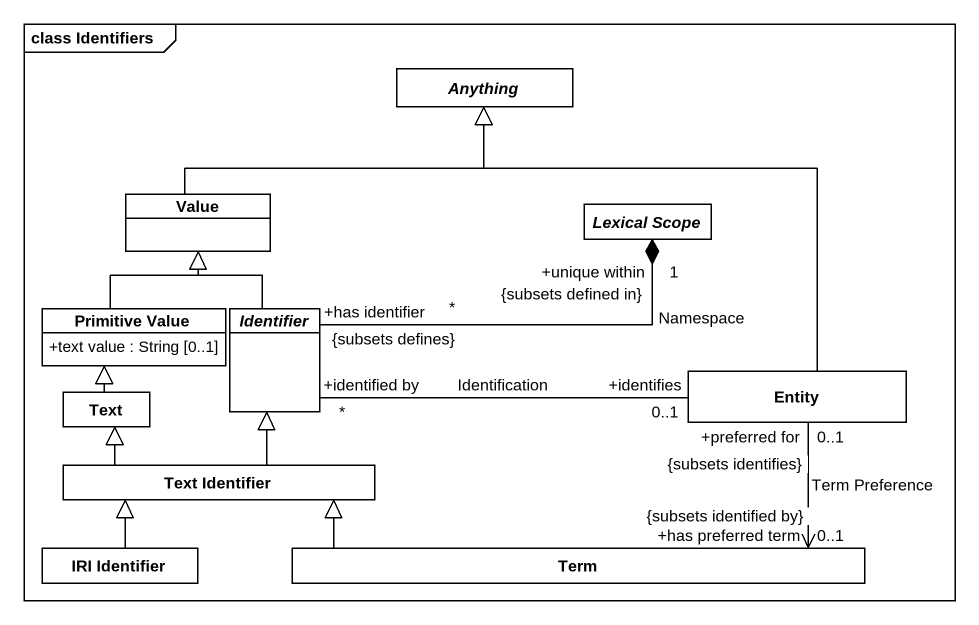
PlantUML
@startuml
mainframe class Identifiers
hide circle
hide empty members
skinparam classAttributeIconSize 0
abstract class Anything
class Value
abstract class "Lexical Scope" as Lexical_Scope
class "Primitive Value" as Primitive_Value {
  +text value : String [0..1]
}
abstract class Identifier
class "Entity" as Entity_
class Text
class "Text Identifier" as Text_Identifier
class "IRI Identifier" as IRI_Identifier
class Term
Value -right-|> Anything
Primitive_Value -up-|> Value
Identifier -up-|> Value
Identifier "+has identifier\n{subsets defines}\n*" -right-* "+unique within\n1\n{subsets defined in}" Lexical_Scope : Namespace
Identifier "+identified by\n*" -right- "+identifies\n0..1" Entity_ : Identification
Entity_ -up-|> Anything
Entity_ "+preferred for\n0..1\n{subsets identifies}" --> "+has preferred term\n0..1\n{subsets identified by}" Term : Term Preference
Text -up-|> Primitive_Value
Text_Identifier -up-|> Identifier
Text_Identifier -up-|> Text
IRI_Identifier -up-|> Text_Identifier
Term -left-|> Text_Identifier
@enduml
